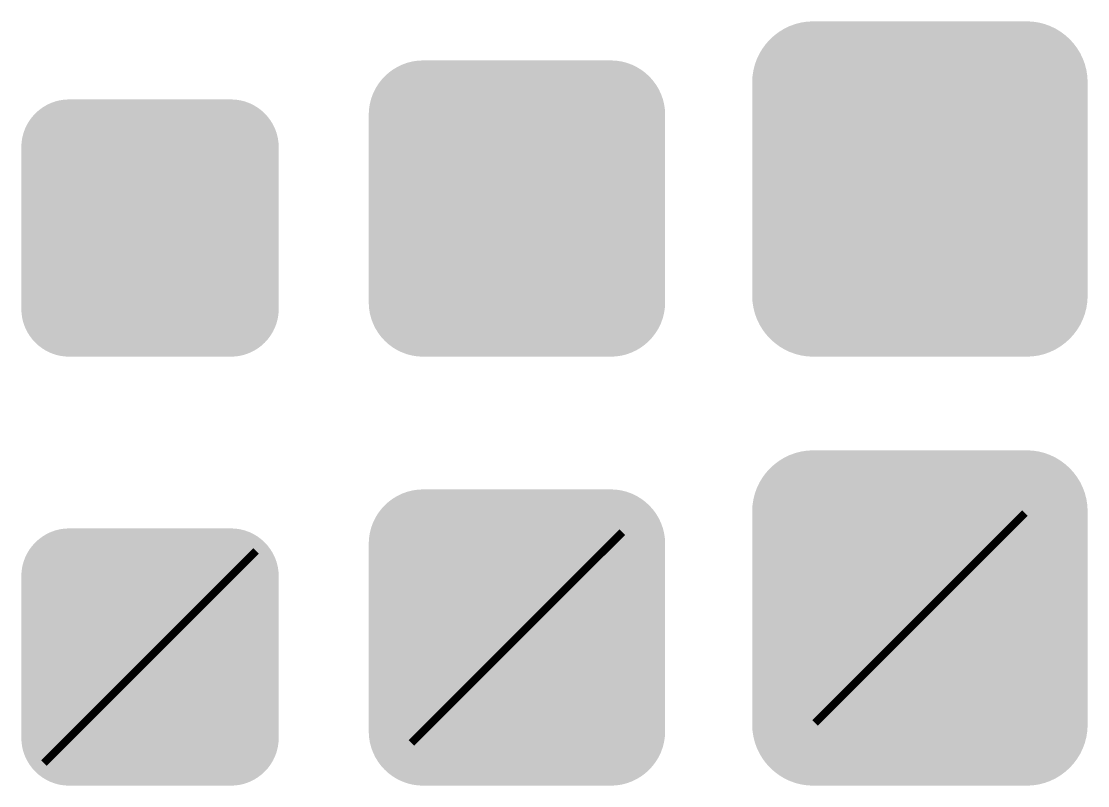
# Model space of a CAD drawing. Header units: millimetres. Extents: x 5277 to 6029, y 2052 to 2709.
# Drawn here: x 6002 to 6029.33, y 2623.63 to 2643.23 of the extents above; entities that cross this region are included whole.
import ezdxf

# ---------------------------------------------------------------- set-up
doc = ezdxf.new("R2010")
doc.units = ezdxf.units.MM
doc.layers.add('TransportObj', color=7, linetype='CONTINUOUS', true_color=0x000000)

# ---------------------------------------------------------------- blocks, each defined once
blk = doc.blocks.new('602031602_рек_мз')
at = {"layer": 'TransportObj', "linetype": 'Continuous'}
h = blk.add_hatch(color=256, dxfattribs=at)
edge = h.paths.add_edge_path()
edge.add_spline(control_points=[(0, 0), (0, 0.675), (0.55, 1.225), (1.225, 1.225)], knot_values=[-1, -1, -1, -1, 0, 0, 0, 0], degree=3, periodic=0)
edge.add_line((1.225, 1.225), (5.372, 1.225))
edge.add_spline(control_points=[(5.372, 1.225), (6.047, 1.225), (6.598, 0.675), (6.598, 0)], knot_values=[-1, -1, -1, -1, 0, 0, 0, 0], degree=3, periodic=0)
edge.add_line((6.598, 0), (6.598, -4.147))
edge.add_spline(control_points=[(6.598, -4.147), (6.598, -4.822), (6.047, -5.372), (5.372, -5.372)], knot_values=[-1, -1, -1, -1, 0, 0, 0, 0], degree=3, periodic=0)
edge.add_line((5.372, -5.372), (1.225, -5.372))
edge.add_spline(control_points=[(1.225, -5.372), (0.55, -5.372), (0, -4.822), (0, -4.147)], knot_values=[-1, -1, -1, -1, 0, 0, 0, 0], degree=3, periodic=0)
edge.add_line((0, -4.147), (0, 0))
edge = h.paths.add_edge_path(flags=16)
edge.add_spline(control_points=[(0.313, -4.147), (0.313, -4.652), (0.72, -5.059), (1.225, -5.059)], knot_values=[-1, -1, -1, -1, 0, 0, 0, 0], degree=3, periodic=0)
edge.add_line((1.225, -5.059), (5.372, -5.059))
edge.add_spline(control_points=[(5.372, -5.059), (5.878, -5.059), (6.285, -4.652), (6.285, -4.147)], knot_values=[-1, -1, -1, -1, 0, 0, 0, 0], degree=3, periodic=0)
edge.add_line((6.285, -4.147), (6.285, 0))
edge.add_spline(control_points=[(6.285, 0), (6.285, 0.505), (5.878, 0.912), (5.372, 0.912)], knot_values=[-1, -1, -1, -1, 0, 0, 0, 0], degree=3, periodic=0)
edge.add_line((5.372, 0.912), (1.225, 0.912))
edge.add_spline(control_points=[(1.225, 0.912), (0.72, 0.912), (0.313, 0.505), (0.313, 0)], knot_values=[-1, -1, -1, -1, 0, 0, 0, 0], degree=3, periodic=0)
edge.add_line((0.313, 0), (0.313, -4.147))
at = {"layer": 'TransportObj', "linetype": 'Continuous', "true_color": 0xffff00}
h = blk.add_hatch(color=2, dxfattribs=at)
edge = h.paths.add_edge_path()
edge.add_line((0.313, 0), (0.313, -4.147))
edge.add_spline(control_points=[(0.313, -4.147), (0.313, -4.652), (0.72, -5.059), (1.225, -5.059)], knot_values=[-1, -1, -1, -1, 0, 0, 0, 0], degree=3, periodic=0)
edge.add_line((1.225, -5.059), (5.372, -5.059))
edge.add_spline(control_points=[(5.372, -5.059), (5.878, -5.059), (6.285, -4.652), (6.285, -4.147)], knot_values=[-1, -1, -1, -1, 0, 0, 0, 0], degree=3, periodic=0)
edge.add_line((6.285, -4.147), (6.285, 0))
edge.add_spline(control_points=[(6.285, 0), (6.285, 0.505), (5.878, 0.912), (5.372, 0.912)], knot_values=[-1, -1, -1, -1, 0, 0, 0, 0], degree=3, periodic=0)
edge.add_line((5.372, 0.912), (1.225, 0.912))
edge.add_spline(control_points=[(1.225, 0.912), (0.72, 0.912), (0.313, 0.505), (0.313, 0)], knot_values=[-1, -1, -1, -1, 0, 0, 0, 0], degree=3, periodic=0)
at = {"layer": 'TransportObj', "linetype": 'Continuous'}
h = blk.add_hatch(color=256, dxfattribs=at)
h.paths.add_polyline_path([(0.677, -1.481), (5.923, -1.481), (5.923, -1.881), (5.232, -1.881), (5.232, -2.47), (4.769, -2.47), (4.674, -1.881), (1.926, -1.881), (1.831, -2.47), (1.368, -2.47), (1.368, -1.881), (0.677, -1.881)])
h.paths.add_polyline_path([(3.449, -2.093), (4.455, -2.093), (5.154, -4.599), (3.512, -4.599)])
h.paths.add_polyline_path([(2.145, -2.093), (3.151, -2.093), (3.088, -4.599), (1.446, -4.599)])
h.paths.add_polyline_path([(3.386, 0.577), (3.708, 0.577), (4.219, -1.261), (3.434, -1.261)])
h.paths.add_polyline_path([(2.892, 0.577), (3.214, 0.577), (3.166, -1.261), (2.381, -1.261)])
blk = doc.blocks.new('602031602_рек_рз')
at = {"layer": 'TransportObj', "linetype": 'Continuous'}
h = blk.add_hatch(color=256, dxfattribs=at)
edge = h.paths.add_edge_path()
edge.add_spline(control_points=[(-0.095, -0.169), (-0.095, 0.599), (0.531, 1.225), (1.3, 1.225)], knot_values=[-1, -1, -1, -1, 0, 0, 0, 0], degree=3, periodic=0)
edge.add_line((1.3, 1.225), (6.108, 1.225))
edge.add_spline(control_points=[(6.108, 1.225), (6.877, 1.225), (7.503, 0.599), (7.503, -0.169)], knot_values=[-1, -1, -1, -1, 0, 0, 0, 0], degree=3, periodic=0)
edge.add_line((7.503, -0.169), (7.503, -4.978))
edge.add_spline(control_points=[(7.503, -4.978), (7.503, -5.747), (6.877, -6.372), (6.108, -6.372)], knot_values=[-1, -1, -1, -1, 0, 0, 0, 0], degree=3, periodic=0)
edge.add_line((6.108, -6.372), (1.3, -6.372))
edge.add_spline(control_points=[(1.3, -6.372), (0.531, -6.372), (-0.095, -5.747), (-0.095, -4.978)], knot_values=[-1, -1, -1, -1, 0, 0, 0, 0], degree=3, periodic=0)
edge.add_line((-0.095, -4.978), (-0.095, -0.169))
edge = h.paths.add_edge_path(flags=16)
edge.add_spline(control_points=[(0.218, -4.978), (0.218, -5.577), (0.701, -6.059), (1.3, -6.059)], knot_values=[-1, -1, -1, -1, 0, 0, 0, 0], degree=3, periodic=0)
edge.add_line((1.3, -6.059), (6.108, -6.059))
edge.add_spline(control_points=[(6.108, -6.059), (6.707, -6.059), (7.19, -5.577), (7.19, -4.978)], knot_values=[-1, -1, -1, -1, 0, 0, 0, 0], degree=3, periodic=0)
edge.add_line((7.19, -4.978), (7.19, -0.169))
edge.add_spline(control_points=[(7.19, -0.169), (7.19, 0.43), (6.707, 0.912), (6.108, 0.912)], knot_values=[-1, -1, -1, -1, 0, 0, 0, 0], degree=3, periodic=0)
edge.add_line((6.108, 0.912), (1.3, 0.912))
edge.add_spline(control_points=[(1.3, 0.912), (0.701, 0.912), (0.218, 0.43), (0.218, -0.169)], knot_values=[-1, -1, -1, -1, 0, 0, 0, 0], degree=3, periodic=0)
edge.add_line((0.218, -0.169), (0.218, -4.978))
at = {"layer": 'TransportObj', "linetype": 'Continuous', "true_color": 0xffff00}
h = blk.add_hatch(color=2, dxfattribs=at)
edge = h.paths.add_edge_path()
edge.add_spline(control_points=[(0.218, -4.978), (0.218, -5.577), (0.701, -6.059), (1.3, -6.059)], knot_values=[-1, -1, -1, -1, 0, 0, 0, 0], degree=3, periodic=0)
edge.add_line((1.3, -6.059), (6.108, -6.059))
edge.add_spline(control_points=[(6.108, -6.059), (6.707, -6.059), (7.19, -5.577), (7.19, -4.978)], knot_values=[-1, -1, -1, -1, 0, 0, 0, 0], degree=3, periodic=0)
edge.add_line((7.19, -4.978), (7.19, -0.169))
edge.add_spline(control_points=[(7.19, -0.169), (7.19, 0.43), (6.707, 0.912), (6.108, 0.912)], knot_values=[-1, -1, -1, -1, 0, 0, 0, 0], degree=3, periodic=0)
edge.add_line((6.108, 0.912), (1.3, 0.912))
edge.add_spline(control_points=[(1.3, 0.912), (0.701, 0.912), (0.218, 0.43), (0.218, -0.169)], knot_values=[-1, -1, -1, -1, 0, 0, 0, 0], degree=3, periodic=0)
edge.add_line((0.218, -0.169), (0.218, -4.978))
at = {"layer": 'TransportObj', "linetype": 'Continuous'}
h = blk.add_hatch(color=256, dxfattribs=at)
edge = h.paths.add_edge_path()
edge.add_line((0.426, -0.513), (0.426, -4.634))
edge.add_spline(control_points=[(0.426, -4.634), (0.426, -5.305), (0.973, -5.852), (1.644, -5.852)], knot_values=[0, 0, 0, 0, 1, 1, 1, 1], degree=3, periodic=0)
edge.add_line((1.644, -5.852), (5.765, -5.852))
edge.add_spline(control_points=[(5.765, -5.852), (6.435, -5.852), (6.983, -5.305), (6.983, -4.634)], knot_values=[0, 0, 0, 0, 1, 1, 1, 1], degree=3, periodic=0)
edge.add_line((6.983, -4.634), (6.983, -0.513))
edge.add_spline(control_points=[(6.983, -0.513), (6.983, 0.158), (6.435, 0.705), (5.765, 0.705)], knot_values=[0, 0, 0, 0, 1, 1, 1, 1], degree=3, periodic=0)
edge.add_line((5.765, 0.705), (1.644, 0.705))
edge.add_spline(control_points=[(1.644, 0.705), (0.973, 0.705), (0.426, 0.158), (0.426, -0.513)], knot_values=[0, 0, 0, 0, 1, 1, 1, 1], degree=3, periodic=0)
edge = h.paths.add_edge_path(flags=16)
edge.add_spline(control_points=[(0.737, -4.634), (0.737, -5.136), (1.142, -5.541), (1.644, -5.541)], knot_values=[-1, -1, -1, -1, 0, 0, 0, 0], degree=3, periodic=0)
edge.add_line((1.644, -5.541), (5.765, -5.541))
edge.add_spline(control_points=[(5.765, -5.541), (6.267, -5.541), (6.671, -5.136), (6.671, -4.634)], knot_values=[-1, -1, -1, -1, 0, 0, 0, 0], degree=3, periodic=0)
edge.add_line((6.671, -4.634), (6.671, -0.513))
edge.add_spline(control_points=[(6.671, -0.513), (6.671, -0.011), (6.267, 0.394), (5.765, 0.394)], knot_values=[-1, -1, -1, -1, 0, 0, 0, 0], degree=3, periodic=0)
edge.add_line((5.765, 0.394), (1.644, 0.394))
edge.add_spline(control_points=[(1.644, 0.394), (1.142, 0.394), (0.737, -0.011), (0.737, -0.513)], knot_values=[-1, -1, -1, -1, 0, 0, 0, 0], degree=3, periodic=0)
edge.add_line((0.737, -0.513), (0.737, -4.634))
h = blk.add_hatch(color=256, dxfattribs=at)
h.paths.add_polyline_path([(1.063, -1.994), (6.31, -1.994), (6.31, -2.394), (5.619, -2.394), (5.619, -2.983), (5.155, -2.983), (5.061, -2.394), (2.312, -2.394), (2.218, -2.983), (1.755, -2.983), (1.755, -2.394), (1.063, -2.394)])
h.paths.add_polyline_path([(3.836, -2.606), (4.841, -2.606), (5.54, -5.112), (3.899, -5.112)])
h.paths.add_polyline_path([(2.532, -2.606), (3.537, -2.606), (3.475, -5.112), (1.833, -5.112)])
h.paths.add_polyline_path([(3.773, 0.064), (4.095, 0.064), (4.606, -1.774), (3.82, -1.774)])
h.paths.add_polyline_path([(3.278, 0.064), (3.6, 0.064), (3.553, -1.774), (2.768, -1.774)])
blk = doc.blocks.new('602031602_рек_фз')
at = {"layer": 'TransportObj', "linetype": 'Continuous'}
h = blk.add_hatch(color=256, dxfattribs=at)
edge = h.paths.add_edge_path()
edge.add_spline(control_points=[(-0.266, -0.339), (-0.266, 0.523), (0.438, 1.227), (1.3, 1.227)], knot_values=[-1, -1, -1, -1, 0, 0, 0, 0], degree=3, periodic=0)
edge.add_line((1.3, 1.227), (6.769, 1.227))
edge.add_spline(control_points=[(6.769, 1.227), (7.632, 1.227), (8.333, 0.523), (8.333, -0.339)], knot_values=[-1, -1, -1, -1, 0, 0, 0, 0], degree=3, periodic=0)
edge.add_line((8.333, -0.339), (8.333, -5.806))
edge.add_spline(control_points=[(8.333, -5.806), (8.333, -6.669), (7.632, -7.372), (6.769, -7.372)], knot_values=[-1, -1, -1, -1, 0, 0, 0, 0], degree=3, periodic=0)
edge.add_line((6.769, -7.372), (1.3, -7.372))
edge.add_spline(control_points=[(1.3, -7.372), (0.438, -7.372), (-0.266, -6.669), (-0.266, -5.806)], knot_values=[-1, -1, -1, -1, 0, 0, 0, 0], degree=3, periodic=0)
edge.add_line((-0.266, -5.806), (-0.266, -0.339))
edge = h.paths.add_edge_path(flags=16)
edge.add_spline(control_points=[(0.047, -5.806), (0.047, -6.5), (0.606, -7.059), (1.3, -7.059)], knot_values=[-1, -1, -1, -1, 0, 0, 0, 0], degree=3, periodic=0)
edge.add_line((1.3, -7.059), (6.769, -7.059))
edge.add_spline(control_points=[(6.769, -7.059), (7.463, -7.059), (8.022, -6.5), (8.022, -5.806)], knot_values=[-1, -1, -1, -1, 0, 0, 0, 0], degree=3, periodic=0)
edge.add_line((8.022, -5.806), (8.022, -0.339))
edge.add_spline(control_points=[(8.022, -0.339), (8.022, 0.355), (7.463, 0.914), (6.769, 0.914)], knot_values=[-1, -1, -1, -1, 0, 0, 0, 0], degree=3, periodic=0)
edge.add_line((6.769, 0.914), (1.3, 0.914))
edge.add_spline(control_points=[(1.3, 0.914), (0.606, 0.914), (0.047, 0.355), (0.047, -0.339)], knot_values=[-1, -1, -1, -1, 0, 0, 0, 0], degree=3, periodic=0)
edge.add_line((0.047, -0.339), (0.047, -5.806))
at = {"layer": 'TransportObj', "linetype": 'Continuous', "true_color": 0xffff00}
h = blk.add_hatch(color=2, dxfattribs=at)
edge = h.paths.add_edge_path()
edge.add_spline(control_points=[(0.047, -5.806), (0.047, -6.5), (0.606, -7.059), (1.3, -7.059)], knot_values=[-1, -1, -1, -1, 0, 0, 0, 0], degree=3, periodic=0)
edge.add_line((1.3, -7.059), (6.769, -7.059))
edge.add_spline(control_points=[(6.769, -7.059), (7.463, -7.059), (8.022, -6.5), (8.022, -5.806)], knot_values=[-1, -1, -1, -1, 0, 0, 0, 0], degree=3, periodic=0)
edge.add_line((8.022, -5.806), (8.022, -0.339))
edge.add_spline(control_points=[(8.022, -0.339), (8.022, 0.355), (7.463, 0.914), (6.769, 0.914)], knot_values=[-1, -1, -1, -1, 0, 0, 0, 0], degree=3, periodic=0)
edge.add_line((6.769, 0.914), (1.3, 0.914))
edge.add_spline(control_points=[(1.3, 0.914), (0.606, 0.914), (0.047, 0.355), (0.047, -0.339)], knot_values=[-1, -1, -1, -1, 0, 0, 0, 0], degree=3, periodic=0)
edge.add_line((0.047, -0.339), (0.047, -5.806))
at = {"layer": 'TransportObj', "linetype": 'Continuous'}
h = blk.add_hatch(color=256, dxfattribs=at)
edge = h.paths.add_edge_path()
edge.add_line((0.252, -0.679), (0.252, -5.464))
edge.add_spline(control_points=[(0.252, -5.464), (0.252, -6.23), (0.877, -6.854), (1.642, -6.854)], knot_values=[0, 0, 0, 0, 1, 1, 1, 1], degree=3, periodic=0)
edge.add_line((1.642, -6.854), (6.427, -6.854))
edge.add_spline(control_points=[(6.427, -6.854), (7.193, -6.854), (7.815, -6.23), (7.815, -5.464)], knot_values=[0, 0, 0, 0, 1, 1, 1, 1], degree=3, periodic=0)
edge.add_line((7.815, -5.464), (7.815, -0.679))
edge.add_spline(control_points=[(7.815, -0.679), (7.815, 0.086), (7.193, 0.709), (6.427, 0.709)], knot_values=[0, 0, 0, 0, 1, 1, 1, 1], degree=3, periodic=0)
edge.add_line((6.427, 0.709), (1.642, 0.709))
edge.add_spline(control_points=[(1.642, 0.709), (0.877, 0.709), (0.252, 0.086), (0.252, -0.679)], knot_values=[0, 0, 0, 0, 1, 1, 1, 1], degree=3, periodic=0)
edge = h.paths.add_edge_path(flags=16)
edge.add_line((0.565, -0.679), (0.565, -5.464))
edge.add_spline(control_points=[(0.565, -5.464), (0.565, -6.06), (1.046, -6.541), (1.642, -6.541)], knot_values=[-1, -1, -1, -1, 0, 0, 0, 0], degree=3, periodic=0)
edge.add_line((1.642, -6.541), (6.427, -6.541))
edge.add_spline(control_points=[(6.427, -6.541), (7.024, -6.541), (7.502, -6.06), (7.502, -5.464)], knot_values=[-1, -1, -1, -1, 0, 0, 0, 0], degree=3, periodic=0)
edge.add_line((7.502, -5.464), (7.502, -0.679))
edge.add_spline(control_points=[(7.502, -0.679), (7.502, -0.083), (7.024, 0.396), (6.427, 0.396)], knot_values=[-1, -1, -1, -1, 0, 0, 0, 0], degree=3, periodic=0)
edge.add_line((6.427, 0.396), (1.642, 0.396))
edge.add_spline(control_points=[(1.642, 0.396), (1.046, 0.396), (0.565, -0.083), (0.565, -0.679)], knot_values=[-1, -1, -1, -1, 0, 0, 0, 0], degree=3, periodic=0)
h = blk.add_hatch(color=256, dxfattribs=at)
edge = h.paths.add_edge_path()
edge.add_line((0.77, -1.021), (0.77, -5.124))
edge.add_spline(control_points=[(0.77, -5.124), (0.77, -5.792), (1.314, -6.336), (1.982, -6.336)], knot_values=[0, 0, 0, 0, 1, 1, 1, 1], degree=3, periodic=0)
edge.add_line((1.982, -6.336), (6.085, -6.336))
edge.add_spline(control_points=[(6.085, -6.336), (6.753, -6.336), (7.297, -5.792), (7.297, -5.124)], knot_values=[0, 0, 0, 0, 1, 1, 1, 1], degree=3, periodic=0)
edge.add_line((7.297, -5.124), (7.297, -1.021))
edge.add_spline(control_points=[(7.297, -1.021), (7.297, -0.353), (6.753, 0.191), (6.085, 0.191)], knot_values=[0, 0, 0, 0, 1, 1, 1, 1], degree=3, periodic=0)
edge.add_line((6.085, 0.191), (1.982, 0.191))
edge.add_spline(control_points=[(1.982, 0.191), (1.314, 0.191), (0.77, -0.353), (0.77, -1.021)], knot_values=[0, 0, 0, 0, 1, 1, 1, 1], degree=3, periodic=0)
edge = h.paths.add_edge_path(flags=16)
edge.add_line((1.081, -1.021), (1.081, -5.124))
edge.add_spline(control_points=[(1.081, -5.124), (1.081, -5.624), (1.482, -6.025), (1.982, -6.025)], knot_values=[-1, -1, -1, -1, 0, 0, 0, 0], degree=3, periodic=0)
edge.add_line((1.982, -6.025), (6.085, -6.025))
edge.add_spline(control_points=[(6.085, -6.025), (6.585, -6.025), (6.986, -5.624), (6.986, -5.124)], knot_values=[-1, -1, -1, -1, 0, 0, 0, 0], degree=3, periodic=0)
edge.add_line((6.986, -5.124), (6.986, -1.021))
edge.add_spline(control_points=[(6.986, -1.021), (6.986, -0.521), (6.585, -0.12), (6.085, -0.12)], knot_values=[-1, -1, -1, -1, 0, 0, 0, 0], degree=3, periodic=0)
edge.add_line((6.085, -0.12), (1.982, -0.12))
edge.add_spline(control_points=[(1.982, -0.12), (1.482, -0.12), (1.081, -0.521), (1.081, -1.021)], knot_values=[-1, -1, -1, -1, 0, 0, 0, 0], degree=3, periodic=0)
h = blk.add_hatch(color=256, dxfattribs=at)
h.paths.add_polyline_path([(1.378, -2.501), (6.624, -2.501), (6.624, -2.902), (5.933, -2.902), (5.933, -3.491), (5.47, -3.491), (5.375, -2.902), (2.627, -2.902), (2.532, -3.491), (2.069, -3.491), (2.069, -2.902), (1.378, -2.902)])
h.paths.add_polyline_path([(4.15, -3.114), (5.156, -3.114), (5.855, -5.62), (4.213, -5.62)])
h.paths.add_polyline_path([(2.846, -3.114), (3.852, -3.114), (3.789, -5.62), (2.147, -5.62)])
h.paths.add_polyline_path([(4.087, -0.444), (4.409, -0.444), (4.92, -2.282), (4.135, -2.282)])
h.paths.add_polyline_path([(3.593, -0.444), (3.915, -0.444), (3.867, -2.282), (3.082, -2.282)])
blk = doc.blocks.new('602031602_ликв_мз')
at = {"layer": 'TransportObj', "linetype": 'Continuous'}
h = blk.add_hatch(color=256, dxfattribs=at)
edge = h.paths.add_edge_path()
edge.add_spline(control_points=[(0, 0), (0, 0.675), (0.55, 1.225), (1.225, 1.225)], knot_values=[-1, -1, -1, -1, 0, 0, 0, 0], degree=3, periodic=0)
edge.add_line((1.225, 1.225), (5.372, 1.225))
edge.add_spline(control_points=[(5.372, 1.225), (6.047, 1.225), (6.598, 0.675), (6.598, 0)], knot_values=[-1, -1, -1, -1, 0, 0, 0, 0], degree=3, periodic=0)
edge.add_line((6.598, 0), (6.598, -4.147))
edge.add_spline(control_points=[(6.598, -4.147), (6.598, -4.822), (6.047, -5.372), (5.372, -5.372)], knot_values=[-1, -1, -1, -1, 0, 0, 0, 0], degree=3, periodic=0)
edge.add_line((5.372, -5.372), (1.225, -5.372))
edge.add_spline(control_points=[(1.225, -5.372), (0.55, -5.372), (0, -4.822), (0, -4.147)], knot_values=[-1, -1, -1, -1, 0, 0, 0, 0], degree=3, periodic=0)
edge.add_line((0, -4.147), (0, 0))
edge = h.paths.add_edge_path(flags=16)
edge.add_spline(control_points=[(0.313, -4.147), (0.313, -4.652), (0.72, -5.059), (1.225, -5.059)], knot_values=[-1, -1, -1, -1, 0, 0, 0, 0], degree=3, periodic=0)
edge.add_line((1.225, -5.059), (5.372, -5.059))
edge.add_spline(control_points=[(5.372, -5.059), (5.878, -5.059), (6.285, -4.652), (6.285, -4.147)], knot_values=[-1, -1, -1, -1, 0, 0, 0, 0], degree=3, periodic=0)
edge.add_line((6.285, -4.147), (6.285, 0))
edge.add_spline(control_points=[(6.285, 0), (6.285, 0.505), (5.878, 0.912), (5.372, 0.912)], knot_values=[-1, -1, -1, -1, 0, 0, 0, 0], degree=3, periodic=0)
edge.add_line((5.372, 0.912), (1.225, 0.912))
edge.add_spline(control_points=[(1.225, 0.912), (0.72, 0.912), (0.313, 0.505), (0.313, 0)], knot_values=[-1, -1, -1, -1, 0, 0, 0, 0], degree=3, periodic=0)
edge.add_line((0.313, 0), (0.313, -4.147))
at = {"layer": 'TransportObj', "linetype": 'Continuous', "true_color": 0xffffff}
h = blk.add_hatch(color=7, dxfattribs=at)
edge = h.paths.add_edge_path()
edge.add_line((0.313, 0), (0.313, -4.147))
edge.add_spline(control_points=[(0.313, -4.147), (0.313, -4.652), (0.72, -5.059), (1.225, -5.059)], knot_values=[-1, -1, -1, -1, 0, 0, 0, 0], degree=3, periodic=0)
edge.add_line((1.225, -5.059), (5.372, -5.059))
edge.add_spline(control_points=[(5.372, -5.059), (5.878, -5.059), (6.285, -4.652), (6.285, -4.147)], knot_values=[-1, -1, -1, -1, 0, 0, 0, 0], degree=3, periodic=0)
edge.add_line((6.285, -4.147), (6.285, 0))
edge.add_spline(control_points=[(6.285, 0), (6.285, 0.505), (5.878, 0.912), (5.372, 0.912)], knot_values=[-1, -1, -1, -1, 0, 0, 0, 0], degree=3, periodic=0)
edge.add_line((5.372, 0.912), (1.225, 0.912))
edge.add_spline(control_points=[(1.225, 0.912), (0.72, 0.912), (0.313, 0.505), (0.313, 0)], knot_values=[-1, -1, -1, -1, 0, 0, 0, 0], degree=3, periodic=0)
at = {"layer": 'TransportObj', "linetype": 'Continuous'}
h = blk.add_hatch(color=256, dxfattribs=at)
h.paths.add_polyline_path([(0.677, -1.481), (5.923, -1.481), (5.923, -1.881), (5.232, -1.881), (5.232, -2.47), (4.769, -2.47), (4.674, -1.881), (1.926, -1.881), (1.831, -2.47), (1.368, -2.47), (1.368, -1.881), (0.677, -1.881)])
h.paths.add_polyline_path([(3.449, -2.093), (4.455, -2.093), (5.154, -4.599), (3.512, -4.599)])
h.paths.add_polyline_path([(2.145, -2.093), (3.151, -2.093), (3.088, -4.599), (1.446, -4.599)])
h.paths.add_polyline_path([(3.386, 0.577), (3.708, 0.577), (4.219, -1.261), (3.434, -1.261)])
h.paths.add_polyline_path([(2.892, 0.577), (3.214, 0.577), (3.166, -1.261), (2.381, -1.261)])
at = {"layer": 'TransportObj', "color": 1, "linetype": 'Continuous', "true_color": 0xff0000, "const_width": 0.2}
blk.add_lwpolyline([(0.58, -4.793), (6.018, 0.646)], dxfattribs=at)
blk = doc.blocks.new('602031602_ликв_рз')
at = {"layer": 'TransportObj', "linetype": 'Continuous'}
h = blk.add_hatch(color=256, dxfattribs=at)
edge = h.paths.add_edge_path()
edge.add_spline(control_points=[(-0.095, -0.169), (-0.095, 0.599), (0.531, 1.225), (1.3, 1.225)], knot_values=[-1, -1, -1, -1, 0, 0, 0, 0], degree=3, periodic=0)
edge.add_line((1.3, 1.225), (6.108, 1.225))
edge.add_spline(control_points=[(6.108, 1.225), (6.877, 1.225), (7.503, 0.599), (7.503, -0.169)], knot_values=[-1, -1, -1, -1, 0, 0, 0, 0], degree=3, periodic=0)
edge.add_line((7.503, -0.169), (7.503, -4.978))
edge.add_spline(control_points=[(7.503, -4.978), (7.503, -5.747), (6.877, -6.372), (6.108, -6.372)], knot_values=[-1, -1, -1, -1, 0, 0, 0, 0], degree=3, periodic=0)
edge.add_line((6.108, -6.372), (1.3, -6.372))
edge.add_spline(control_points=[(1.3, -6.372), (0.531, -6.372), (-0.095, -5.747), (-0.095, -4.978)], knot_values=[-1, -1, -1, -1, 0, 0, 0, 0], degree=3, periodic=0)
edge.add_line((-0.095, -4.978), (-0.095, -0.169))
edge = h.paths.add_edge_path(flags=16)
edge.add_spline(control_points=[(0.218, -4.978), (0.218, -5.577), (0.701, -6.059), (1.3, -6.059)], knot_values=[-1, -1, -1, -1, 0, 0, 0, 0], degree=3, periodic=0)
edge.add_line((1.3, -6.059), (6.108, -6.059))
edge.add_spline(control_points=[(6.108, -6.059), (6.707, -6.059), (7.19, -5.577), (7.19, -4.978)], knot_values=[-1, -1, -1, -1, 0, 0, 0, 0], degree=3, periodic=0)
edge.add_line((7.19, -4.978), (7.19, -0.169))
edge.add_spline(control_points=[(7.19, -0.169), (7.19, 0.43), (6.707, 0.912), (6.108, 0.912)], knot_values=[-1, -1, -1, -1, 0, 0, 0, 0], degree=3, periodic=0)
edge.add_line((6.108, 0.912), (1.3, 0.912))
edge.add_spline(control_points=[(1.3, 0.912), (0.701, 0.912), (0.218, 0.43), (0.218, -0.169)], knot_values=[-1, -1, -1, -1, 0, 0, 0, 0], degree=3, periodic=0)
edge.add_line((0.218, -0.169), (0.218, -4.978))
at = {"layer": 'TransportObj', "linetype": 'Continuous', "true_color": 0xffffff}
h = blk.add_hatch(color=7, dxfattribs=at)
edge = h.paths.add_edge_path()
edge.add_spline(control_points=[(0.218, -4.978), (0.218, -5.577), (0.701, -6.059), (1.3, -6.059)], knot_values=[-1, -1, -1, -1, 0, 0, 0, 0], degree=3, periodic=0)
edge.add_line((1.3, -6.059), (6.108, -6.059))
edge.add_spline(control_points=[(6.108, -6.059), (6.707, -6.059), (7.19, -5.577), (7.19, -4.978)], knot_values=[-1, -1, -1, -1, 0, 0, 0, 0], degree=3, periodic=0)
edge.add_line((7.19, -4.978), (7.19, -0.169))
edge.add_spline(control_points=[(7.19, -0.169), (7.19, 0.43), (6.707, 0.912), (6.108, 0.912)], knot_values=[-1, -1, -1, -1, 0, 0, 0, 0], degree=3, periodic=0)
edge.add_line((6.108, 0.912), (1.3, 0.912))
edge.add_spline(control_points=[(1.3, 0.912), (0.701, 0.912), (0.218, 0.43), (0.218, -0.169)], knot_values=[-1, -1, -1, -1, 0, 0, 0, 0], degree=3, periodic=0)
edge.add_line((0.218, -0.169), (0.218, -4.978))
at = {"layer": 'TransportObj', "linetype": 'Continuous'}
h = blk.add_hatch(color=256, dxfattribs=at)
edge = h.paths.add_edge_path()
edge.add_line((0.426, -0.513), (0.426, -4.634))
edge.add_spline(control_points=[(0.426, -4.634), (0.426, -5.305), (0.973, -5.852), (1.644, -5.852)], knot_values=[0, 0, 0, 0, 1, 1, 1, 1], degree=3, periodic=0)
edge.add_line((1.644, -5.852), (5.765, -5.852))
edge.add_spline(control_points=[(5.765, -5.852), (6.435, -5.852), (6.983, -5.305), (6.983, -4.634)], knot_values=[0, 0, 0, 0, 1, 1, 1, 1], degree=3, periodic=0)
edge.add_line((6.983, -4.634), (6.983, -0.513))
edge.add_spline(control_points=[(6.983, -0.513), (6.983, 0.158), (6.435, 0.705), (5.765, 0.705)], knot_values=[0, 0, 0, 0, 1, 1, 1, 1], degree=3, periodic=0)
edge.add_line((5.765, 0.705), (1.644, 0.705))
edge.add_spline(control_points=[(1.644, 0.705), (0.973, 0.705), (0.426, 0.158), (0.426, -0.513)], knot_values=[0, 0, 0, 0, 1, 1, 1, 1], degree=3, periodic=0)
edge = h.paths.add_edge_path(flags=16)
edge.add_spline(control_points=[(0.737, -4.634), (0.737, -5.136), (1.142, -5.541), (1.644, -5.541)], knot_values=[-1, -1, -1, -1, 0, 0, 0, 0], degree=3, periodic=0)
edge.add_line((1.644, -5.541), (5.765, -5.541))
edge.add_spline(control_points=[(5.765, -5.541), (6.267, -5.541), (6.671, -5.136), (6.671, -4.634)], knot_values=[-1, -1, -1, -1, 0, 0, 0, 0], degree=3, periodic=0)
edge.add_line((6.671, -4.634), (6.671, -0.513))
edge.add_spline(control_points=[(6.671, -0.513), (6.671, -0.011), (6.267, 0.394), (5.765, 0.394)], knot_values=[-1, -1, -1, -1, 0, 0, 0, 0], degree=3, periodic=0)
edge.add_line((5.765, 0.394), (1.644, 0.394))
edge.add_spline(control_points=[(1.644, 0.394), (1.142, 0.394), (0.737, -0.011), (0.737, -0.513)], knot_values=[-1, -1, -1, -1, 0, 0, 0, 0], degree=3, periodic=0)
edge.add_line((0.737, -0.513), (0.737, -4.634))
h = blk.add_hatch(color=256, dxfattribs=at)
h.paths.add_polyline_path([(1.063, -1.994), (6.31, -1.994), (6.31, -2.394), (5.619, -2.394), (5.619, -2.983), (5.155, -2.983), (5.061, -2.394), (2.312, -2.394), (2.218, -2.983), (1.755, -2.983), (1.755, -2.394), (1.063, -2.394)])
h.paths.add_polyline_path([(3.836, -2.606), (4.841, -2.606), (5.54, -5.112), (3.899, -5.112)])
h.paths.add_polyline_path([(2.532, -2.606), (3.537, -2.606), (3.475, -5.112), (1.833, -5.112)])
h.paths.add_polyline_path([(3.773, 0.064), (4.095, 0.064), (4.606, -1.774), (3.82, -1.774)])
h.paths.add_polyline_path([(3.278, 0.064), (3.6, 0.064), (3.553, -1.774), (2.768, -1.774)])
at = {"layer": 'TransportObj', "color": 1, "linetype": 'Continuous', "true_color": 0xff0000, "const_width": 0.2}
blk.add_lwpolyline([(1.002, -5.276), (6.406, 0.129)], dxfattribs=at)
blk = doc.blocks.new('602031602_ликв_фз')
at = {"layer": 'TransportObj', "linetype": 'Continuous'}
h = blk.add_hatch(color=256, dxfattribs=at)
edge = h.paths.add_edge_path()
edge.add_spline(control_points=[(-0.266, -0.339), (-0.266, 0.523), (0.438, 1.227), (1.3, 1.227)], knot_values=[-1, -1, -1, -1, 0, 0, 0, 0], degree=3, periodic=0)
edge.add_line((1.3, 1.227), (6.769, 1.227))
edge.add_spline(control_points=[(6.769, 1.227), (7.632, 1.227), (8.333, 0.523), (8.333, -0.339)], knot_values=[-1, -1, -1, -1, 0, 0, 0, 0], degree=3, periodic=0)
edge.add_line((8.333, -0.339), (8.333, -5.806))
edge.add_spline(control_points=[(8.333, -5.806), (8.333, -6.669), (7.632, -7.372), (6.769, -7.372)], knot_values=[-1, -1, -1, -1, 0, 0, 0, 0], degree=3, periodic=0)
edge.add_line((6.769, -7.372), (1.3, -7.372))
edge.add_spline(control_points=[(1.3, -7.372), (0.438, -7.372), (-0.266, -6.669), (-0.266, -5.806)], knot_values=[-1, -1, -1, -1, 0, 0, 0, 0], degree=3, periodic=0)
edge.add_line((-0.266, -5.806), (-0.266, -0.339))
edge = h.paths.add_edge_path(flags=16)
edge.add_spline(control_points=[(0.047, -5.806), (0.047, -6.5), (0.606, -7.059), (1.3, -7.059)], knot_values=[-1, -1, -1, -1, 0, 0, 0, 0], degree=3, periodic=0)
edge.add_line((1.3, -7.059), (6.769, -7.059))
edge.add_spline(control_points=[(6.769, -7.059), (7.463, -7.059), (8.022, -6.5), (8.022, -5.806)], knot_values=[-1, -1, -1, -1, 0, 0, 0, 0], degree=3, periodic=0)
edge.add_line((8.022, -5.806), (8.022, -0.339))
edge.add_spline(control_points=[(8.022, -0.339), (8.022, 0.355), (7.463, 0.914), (6.769, 0.914)], knot_values=[-1, -1, -1, -1, 0, 0, 0, 0], degree=3, periodic=0)
edge.add_line((6.769, 0.914), (1.3, 0.914))
edge.add_spline(control_points=[(1.3, 0.914), (0.606, 0.914), (0.047, 0.355), (0.047, -0.339)], knot_values=[-1, -1, -1, -1, 0, 0, 0, 0], degree=3, periodic=0)
edge.add_line((0.047, -0.339), (0.047, -5.806))
at = {"layer": 'TransportObj', "linetype": 'Continuous', "true_color": 0xffffff}
h = blk.add_hatch(color=7, dxfattribs=at)
edge = h.paths.add_edge_path()
edge.add_spline(control_points=[(0.047, -5.806), (0.047, -6.5), (0.606, -7.059), (1.3, -7.059)], knot_values=[-1, -1, -1, -1, 0, 0, 0, 0], degree=3, periodic=0)
edge.add_line((1.3, -7.059), (6.769, -7.059))
edge.add_spline(control_points=[(6.769, -7.059), (7.463, -7.059), (8.022, -6.5), (8.022, -5.806)], knot_values=[-1, -1, -1, -1, 0, 0, 0, 0], degree=3, periodic=0)
edge.add_line((8.022, -5.806), (8.022, -0.339))
edge.add_spline(control_points=[(8.022, -0.339), (8.022, 0.355), (7.463, 0.914), (6.769, 0.914)], knot_values=[-1, -1, -1, -1, 0, 0, 0, 0], degree=3, periodic=0)
edge.add_line((6.769, 0.914), (1.3, 0.914))
edge.add_spline(control_points=[(1.3, 0.914), (0.606, 0.914), (0.047, 0.355), (0.047, -0.339)], knot_values=[-1, -1, -1, -1, 0, 0, 0, 0], degree=3, periodic=0)
edge.add_line((0.047, -0.339), (0.047, -5.806))
at = {"layer": 'TransportObj', "linetype": 'Continuous'}
h = blk.add_hatch(color=256, dxfattribs=at)
edge = h.paths.add_edge_path()
edge.add_line((0.252, -0.679), (0.252, -5.464))
edge.add_spline(control_points=[(0.252, -5.464), (0.252, -6.23), (0.877, -6.854), (1.642, -6.854)], knot_values=[0, 0, 0, 0, 1, 1, 1, 1], degree=3, periodic=0)
edge.add_line((1.642, -6.854), (6.427, -6.854))
edge.add_spline(control_points=[(6.427, -6.854), (7.193, -6.854), (7.815, -6.23), (7.815, -5.464)], knot_values=[0, 0, 0, 0, 1, 1, 1, 1], degree=3, periodic=0)
edge.add_line((7.815, -5.464), (7.815, -0.679))
edge.add_spline(control_points=[(7.815, -0.679), (7.815, 0.086), (7.193, 0.709), (6.427, 0.709)], knot_values=[0, 0, 0, 0, 1, 1, 1, 1], degree=3, periodic=0)
edge.add_line((6.427, 0.709), (1.642, 0.709))
edge.add_spline(control_points=[(1.642, 0.709), (0.877, 0.709), (0.252, 0.086), (0.252, -0.679)], knot_values=[0, 0, 0, 0, 1, 1, 1, 1], degree=3, periodic=0)
edge = h.paths.add_edge_path(flags=16)
edge.add_line((0.565, -0.679), (0.565, -5.464))
edge.add_spline(control_points=[(0.565, -5.464), (0.565, -6.06), (1.046, -6.541), (1.642, -6.541)], knot_values=[-1, -1, -1, -1, 0, 0, 0, 0], degree=3, periodic=0)
edge.add_line((1.642, -6.541), (6.427, -6.541))
edge.add_spline(control_points=[(6.427, -6.541), (7.024, -6.541), (7.502, -6.06), (7.502, -5.464)], knot_values=[-1, -1, -1, -1, 0, 0, 0, 0], degree=3, periodic=0)
edge.add_line((7.502, -5.464), (7.502, -0.679))
edge.add_spline(control_points=[(7.502, -0.679), (7.502, -0.083), (7.024, 0.396), (6.427, 0.396)], knot_values=[-1, -1, -1, -1, 0, 0, 0, 0], degree=3, periodic=0)
edge.add_line((6.427, 0.396), (1.642, 0.396))
edge.add_spline(control_points=[(1.642, 0.396), (1.046, 0.396), (0.565, -0.083), (0.565, -0.679)], knot_values=[-1, -1, -1, -1, 0, 0, 0, 0], degree=3, periodic=0)
h = blk.add_hatch(color=256, dxfattribs=at)
edge = h.paths.add_edge_path()
edge.add_line((0.77, -1.021), (0.77, -5.124))
edge.add_spline(control_points=[(0.77, -5.124), (0.77, -5.792), (1.314, -6.336), (1.982, -6.336)], knot_values=[0, 0, 0, 0, 1, 1, 1, 1], degree=3, periodic=0)
edge.add_line((1.982, -6.336), (6.085, -6.336))
edge.add_spline(control_points=[(6.085, -6.336), (6.753, -6.336), (7.297, -5.792), (7.297, -5.124)], knot_values=[0, 0, 0, 0, 1, 1, 1, 1], degree=3, periodic=0)
edge.add_line((7.297, -5.124), (7.297, -1.021))
edge.add_spline(control_points=[(7.297, -1.021), (7.297, -0.353), (6.753, 0.191), (6.085, 0.191)], knot_values=[0, 0, 0, 0, 1, 1, 1, 1], degree=3, periodic=0)
edge.add_line((6.085, 0.191), (1.982, 0.191))
edge.add_spline(control_points=[(1.982, 0.191), (1.314, 0.191), (0.77, -0.353), (0.77, -1.021)], knot_values=[0, 0, 0, 0, 1, 1, 1, 1], degree=3, periodic=0)
edge = h.paths.add_edge_path(flags=16)
edge.add_line((1.081, -1.021), (1.081, -5.124))
edge.add_spline(control_points=[(1.081, -5.124), (1.081, -5.624), (1.482, -6.025), (1.982, -6.025)], knot_values=[-1, -1, -1, -1, 0, 0, 0, 0], degree=3, periodic=0)
edge.add_line((1.982, -6.025), (6.085, -6.025))
edge.add_spline(control_points=[(6.085, -6.025), (6.585, -6.025), (6.986, -5.624), (6.986, -5.124)], knot_values=[-1, -1, -1, -1, 0, 0, 0, 0], degree=3, periodic=0)
edge.add_line((6.986, -5.124), (6.986, -1.021))
edge.add_spline(control_points=[(6.986, -1.021), (6.986, -0.521), (6.585, -0.12), (6.085, -0.12)], knot_values=[-1, -1, -1, -1, 0, 0, 0, 0], degree=3, periodic=0)
edge.add_line((6.085, -0.12), (1.982, -0.12))
edge.add_spline(control_points=[(1.982, -0.12), (1.482, -0.12), (1.081, -0.521), (1.081, -1.021)], knot_values=[-1, -1, -1, -1, 0, 0, 0, 0], degree=3, periodic=0)
h = blk.add_hatch(color=256, dxfattribs=at)
h.paths.add_polyline_path([(1.378, -2.501), (6.624, -2.501), (6.624, -2.902), (5.933, -2.902), (5.933, -3.491), (5.47, -3.491), (5.375, -2.902), (2.627, -2.902), (2.532, -3.491), (2.069, -3.491), (2.069, -2.902), (1.378, -2.902)])
h.paths.add_polyline_path([(4.15, -3.114), (5.156, -3.114), (5.855, -5.62), (4.213, -5.62)])
h.paths.add_polyline_path([(2.846, -3.114), (3.852, -3.114), (3.789, -5.62), (2.147, -5.62)])
h.paths.add_polyline_path([(4.087, -0.444), (4.409, -0.444), (4.92, -2.282), (4.135, -2.282)])
h.paths.add_polyline_path([(3.593, -0.444), (3.915, -0.444), (3.867, -2.282), (3.082, -2.282)])
at = {"layer": 'TransportObj', "color": 1, "linetype": 'Continuous', "true_color": 0xff0000, "const_width": 0.2}
blk.add_lwpolyline([(1.344, -5.762), (6.723, -0.383)], dxfattribs=at)

msp = doc.modelspace()

# ---------------------------------------------------------------- block references
at = {"layer": 'TransportObj', "linetype": 'Continuous'}
for name, p in [('602031602_рек_фз', (6021, 2642)), ('602031602_рек_рз', (6011, 2641)), ('602031602_рек_мз', (6002, 2640)), ('602031602_ликв_фз', (6021, 2631)), ('602031602_ликв_рз', (6011, 2630)), ('602031602_ликв_мз', (6002, 2629))]:
    msp.add_blockref(name, p, dxfattribs=at)

doc.saveas('drawing.dxf')
